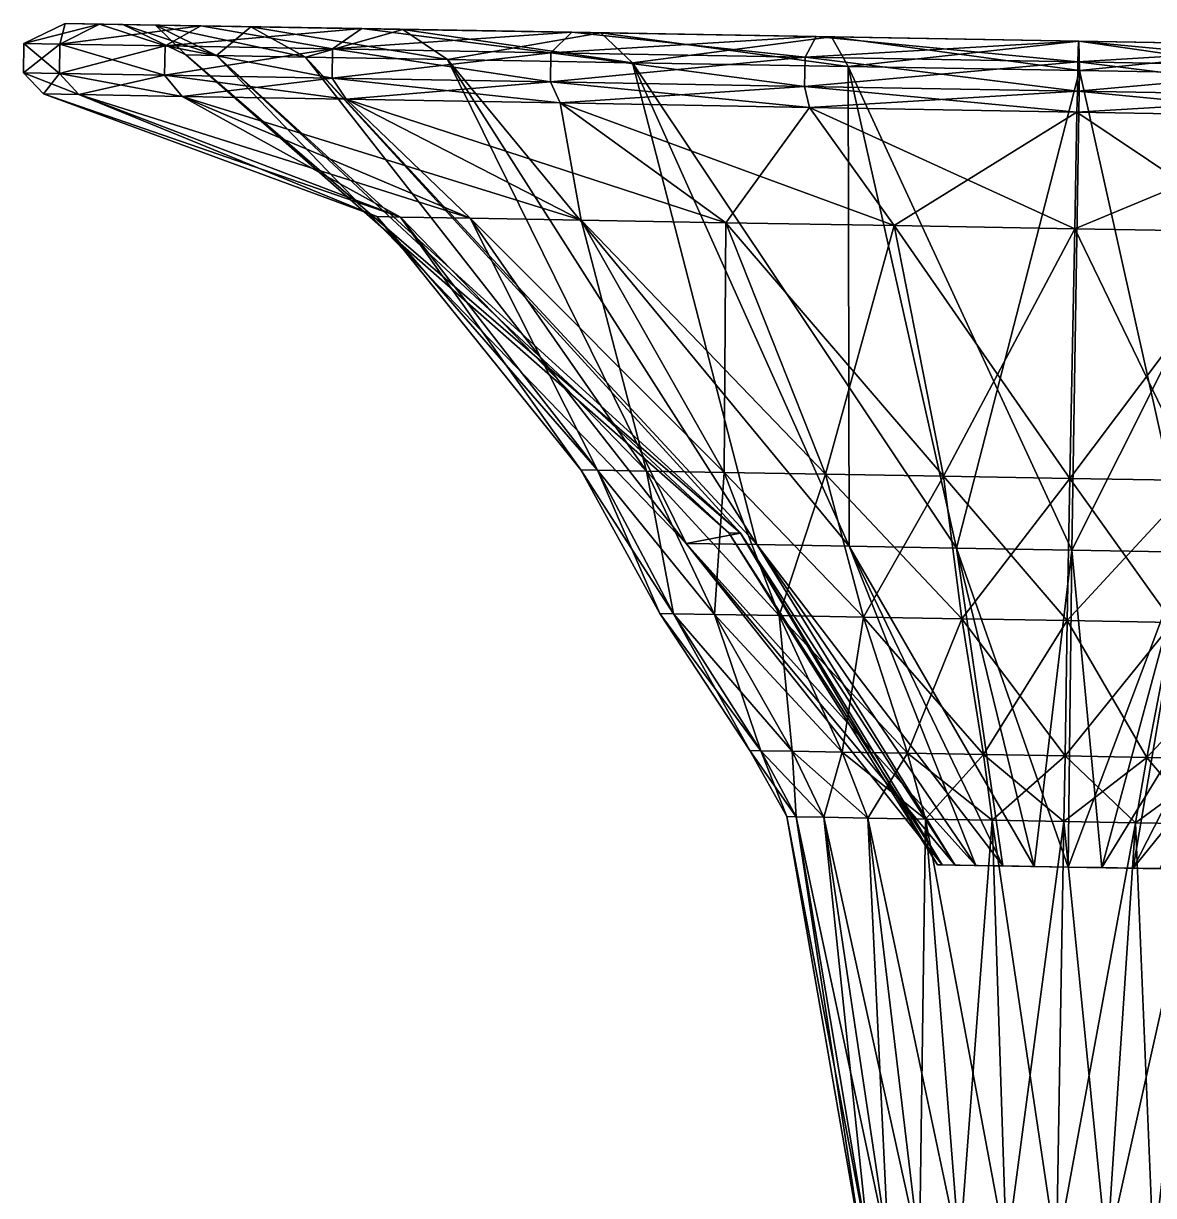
# Model space of a CAD drawing. Extents: x -24.7 to 37, y -27.4 to 52.3.
# Drawn here: x -24.66 to 4.87, y 21.65 to 52.29 of the extents above; entities that cross this region are included whole.
import ezdxf

# ---------------------------------------------------------------- set-up
doc = ezdxf.new("R2010")
doc.units = 0
doc.layers.add('CYLINDER01', color=171, linetype='CONTINUOUS')

msp = doc.modelspace()

# ---------------------------------------------------------------- meshes
at = {"layer": 'CYLINDER01', "color": 171}
mesh = msp.add_polyface(dxfattribs=at)
corners = [(-23.214483, 50.432358, 12.063221), (-24.134472, 50.448486, 5.074141), (-15.431122, 47.242661, 5.074142), (-23.214478, 50.432358, -1.914935), (-14.809504, 47.231762, 0.351793), (-20.517199, 50.385338, 18.576008), (-20.971523, 50.939861, 18.846046), (-23.72275, 50.987823, 12.203002), (-24.661137, 51.004276, 5.074141), (-23.722744, 50.987823, -2.054716), (-20.517199, 50.385338, -8.427721), (-20.971523, 50.939861, -8.697759), (-20.958202, 51.703106, 18.846046), (-23.709431, 51.751064, 12.203002), (-24.647814, 51.767517, 5.074141), (-23.709425, 51.751064, -2.054715), (-20.958202, 51.703106, -8.697759), (-20.027573, 52.230431, 18.316357), (-22.672981, 52.276546, 11.928815), (-23.575277, 52.292362, 5.074141), (-22.672976, 52.276546, -1.780528), (-20.027573, 52.230431, -8.168069), (-18.716177, 52.204536, 17.566795), (-21.211843, 52.248047, 11.540815), (-22.063066, 52.262966, 5.074141), (-21.211838, 52.248047, -1.392528), (-18.716177, 52.204536, -7.418509), (-19.619905, 51.453815, 11.117762), (-20.415438, 51.467762, 5.074142), (-19.6199, 51.453815, -0.969474)]
mesh.append_faces([[corners[k] for k in face] for face in [(0, 1, 2), (1, 3, 4), (0, 5, 6), (6, 7, 0), (1, 0, 7), (7, 8, 1), (3, 1, 8), (8, 9, 3), (10, 3, 9), (9, 11, 10), (7, 6, 12), (12, 13, 7), (8, 7, 13), (13, 14, 8), (9, 8, 14), (14, 15, 9), (11, 9, 15), (15, 16, 11), (13, 12, 17), (17, 18, 13), (14, 13, 18), (18, 19, 14), (15, 14, 19), (19, 20, 15), (16, 15, 20), (20, 21, 16), (18, 17, 22), (22, 23, 18), (19, 18, 23), (23, 24, 19), (20, 19, 24), (24, 25, 20), (21, 20, 25), (25, 26, 21), (24, 23, 27), (27, 28, 24), (25, 24, 28), (28, 29, 25)]], dxfattribs={"vtx2": -1})
mesh = msp.add_polyface(dxfattribs=at)
corners = [(-16.226469, 50.310425, 24.168661), (-20.517199, 50.385338, 18.576008), (-12.987021, 47.199993, 14.197024), (-14.809507, 47.231762, 9.796493), (-23.214483, 50.432358, 12.063221), (-15.431122, 47.242661, 5.074142), (-14.809504, 47.231762, 0.351793), (-24.134472, 50.448486, 5.074141), (-12.987021, 47.199993, -4.048737), (-23.214478, 50.432358, -1.914935), (-20.517199, 50.385338, -8.427721), (-16.226461, 50.310425, -14.020375), (-10.087873, 47.149376, -7.827557), (-10.891335, 50.763897, 28.927771), (-16.594982, 50.863449, 24.55055), (-20.971523, 50.939861, 18.846046), (-20.971523, 50.939861, -8.697759), (-16.594975, 50.863449, -14.402263), (-10.878014, 51.527142, 28.927771), (-16.581659, 51.626698, 24.55055), (-20.958202, 51.703106, 18.846046), (-20.958202, 51.703106, -8.697759), (-16.58165, 51.626694, -14.402263), (-10.891335, 50.763897, -18.779488), (-15.819359, 52.156956, 23.801456), (-20.027573, 52.230431, 18.316357), (-20.027573, 52.230431, -8.168069), (-15.819349, 52.156956, -13.653171), (-14.746161, 52.13522, 22.741419), (-18.716177, 52.204536, 17.566795), (-18.716177, 52.204536, -7.418509), (-14.746151, 52.13522, -12.593135), (-13.577211, 51.348377, 21.585615), (-17.287504, 51.413155, 16.749521), (-21.211843, 52.248047, 11.540815), (-19.619905, 51.453815, 11.117762), (-21.211838, 52.248047, -1.392528), (-19.6199, 51.453815, -0.969474), (-17.287504, 51.413155, -6.601233), (-13.577204, 51.348373, -11.437331), (-7.345512, 38.701214, 10.892014), (-20.415438, 51.467762, 5.074142), (-5.924938, 38.969421, 7.39072), (-6.229873, 38.974773, 5.07414)]
mesh.append_faces([[corners[k] for k in face] for face in [(0, 1, 2), (3, 2, 1), (1, 4, 3), (5, 3, 4), (6, 5, 7), (8, 6, 9), (9, 10, 8), (10, 11, 12), (13, 14, 0), (1, 0, 14), (14, 15, 1), (11, 10, 16), (16, 17, 11), (18, 19, 14), (15, 14, 19), (19, 20, 15), (17, 16, 21), (21, 22, 17), (23, 17, 22), (20, 19, 24), (24, 25, 20), (22, 21, 26), (26, 27, 22), (25, 24, 28), (28, 29, 25), (27, 26, 30), (30, 31, 27), (29, 28, 32), (32, 33, 29), (34, 29, 33), (33, 35, 34), (30, 36, 37), (37, 38, 30), (31, 30, 38), (38, 39, 31), (35, 33, 40), (41, 35, 42), (37, 41, 43)]], dxfattribs={"vtx2": -1})
mesh = msp.add_polyface(dxfattribs=at)
corners = [(-4.122866, 50.099152, 31.157742), (-10.634659, 50.212822, 28.460054), (-6.309628, 47.083431, 20.875433), (-10.087878, 47.149376, 17.975843), (-16.226469, 50.310425, 24.168661), (-12.987021, 47.199993, 14.197024), (-10.087873, 47.149376, -7.827557), (-12.987021, 47.199993, -4.048737), (-20.517199, 50.385338, -8.427721), (-6.309627, 47.083431, -10.727149), (-16.226461, 50.310425, -14.020375), (-10.634659, 50.212822, -18.311769), (-4.249303, 50.647949, 31.679413), (-10.891335, 50.763897, 28.927771), (-16.594975, 50.863449, -14.402263), (-10.891335, 50.763897, -18.779488), (-4.122861, 50.099152, -21.009455), (-4.249299, 50.647949, -21.531126), (-4.235981, 51.411194, 31.679413), (-10.878014, 51.527142, 28.927771), (-16.594982, 50.863449, 24.55055), (-16.58165, 51.626694, -14.402263), (-10.878014, 51.527142, -18.779488), (-4.235976, 51.411194, -21.531126), (-3.948514, 51.949745, 30.656132), (-10.335083, 52.06123, 28.010324), (-16.581659, 51.626698, 24.55055), (-15.819359, 52.156956, 23.801456), (-15.819349, 52.156956, -13.653171), (-10.335083, 52.06123, -17.86204), (-3.54725, 51.939739, 29.208096), (-9.572315, 52.044914, 26.712049), (-14.746161, 52.13522, 22.741419), (-14.746151, 52.13522, -12.593135), (-9.572315, 52.044914, -16.563765), (-3.948509, 51.949745, -20.507847), (-3.110939, 51.16568, 27.629238), (-8.741843, 51.263977, 25.296486), (-13.577211, 51.348377, 21.585615), (-13.577204, 51.348373, -11.437331), (-8.741843, 51.263977, -15.1482), (-3.547246, 51.939739, -19.059809), (-17.287504, 51.413155, -6.601233), (-19.6199, 51.453815, -0.969474), (-5.924936, 38.969421, 2.757562)]
mesh.append_faces([[corners[k] for k in face] for face in [(0, 1, 2), (3, 2, 1), (1, 4, 3), (5, 3, 4), (6, 7, 8), (9, 6, 10), (10, 11, 9), (12, 13, 1), (4, 1, 13), (11, 10, 14), (14, 15, 11), (16, 11, 15), (15, 17, 16), (13, 12, 18), (18, 19, 13), (20, 13, 19), (21, 22, 15), (17, 15, 22), (22, 23, 17), (19, 18, 24), (24, 25, 19), (26, 19, 25), (25, 27, 26), (22, 21, 28), (28, 29, 22), (23, 22, 29), (30, 31, 25), (27, 25, 31), (31, 32, 27), (29, 28, 33), (33, 34, 29), (35, 29, 34), (36, 37, 31), (32, 31, 37), (37, 38, 32), (34, 33, 39), (39, 40, 34), (41, 34, 40), (42, 43, 44)]], dxfattribs={"vtx2": -1})
mesh = msp.add_polyface(dxfattribs=at)
corners = [(-1.909769, 47.006622, 22.698195), (-6.309628, 47.083431, 20.875433), (-3.705483, 40.510849, 16.143497), (2.811866, 46.924221, 23.31991), (2.865153, 49.977188, 32.077881), (-4.122866, 50.099152, 31.157742), (-1.909765, 47.006622, -12.549909), (-6.309627, 47.083431, -10.727149), (-10.634659, 50.212822, -18.311769), (-4.122861, 50.099152, -21.009455), (2.811868, 46.924217, -13.171617), (2.865158, 49.977188, -21.929581), (2.878475, 50.523552, 32.617954), (-4.249303, 50.647949, 31.679413), (-10.634659, 50.212822, 28.460054), (-4.249299, 50.647949, -21.531126), (2.87848, 50.523552, -22.469654), (2.891797, 51.286793, 32.617954), (-4.235981, 51.411194, 31.679413), (-4.235976, 51.411194, -21.531126), (2.891802, 51.286793, -22.469654), (2.905119, 51.830128, 31.558575), (-3.948514, 51.949745, 30.656132), (-10.335083, 52.06123, -17.86204), (-3.948509, 51.949745, -20.507847), (2.905124, 51.830132, -21.410278), (2.918442, 51.826897, 30.059454), (-3.54725, 51.939739, 29.208096), (-10.335083, 52.06123, 28.010324), (-9.572315, 52.044914, -16.563765), (-3.547246, 51.939739, -19.059809), (2.918446, 51.826897, -19.91116), (2.931764, 51.060223, 28.424904), (-3.110939, 51.16568, 27.629238), (-9.572315, 52.044914, 26.712049), (-8.741843, 51.263977, -15.1482), (-3.110936, 51.16568, -17.480951), (2.931767, 51.060223, -18.276606), (2.729816, 38.525349, 16.709892), (-8.741843, 51.263977, 25.296486), (-0.281282, 38.577892, 16.313406), (-3.087174, 38.626881, -5.002711), (-0.281279, 38.577892, -6.165128)]
mesh.append_faces([[corners[k] for k in face] for face in [(0, 1, 2), (0, 3, 4), (4, 5, 0), (1, 0, 5), (6, 7, 8), (8, 9, 6), (10, 6, 9), (9, 11, 10), (5, 4, 12), (12, 13, 5), (14, 5, 13), (11, 9, 15), (15, 16, 11), (13, 12, 17), (17, 18, 13), (16, 15, 19), (19, 20, 16), (18, 17, 21), (21, 22, 18), (23, 24, 19), (20, 19, 24), (24, 25, 20), (22, 21, 26), (26, 27, 22), (28, 22, 27), (29, 30, 24), (25, 24, 30), (30, 31, 25), (27, 26, 32), (32, 33, 27), (34, 27, 33), (35, 36, 30), (31, 30, 36), (36, 37, 31), (33, 32, 38), (39, 33, 40), (36, 35, 41), (37, 36, 42)]], dxfattribs={"vtx2": -1})
mesh = msp.add_polyface(dxfattribs=at)
corners = [(7.533498, 46.841808, 22.698195), (11.933358, 46.764992, 20.875433), (16.364964, 49.741535, 28.460054), (9.853169, 49.855228, 31.157742), (2.811866, 46.924221, 23.31991), (2.865153, 49.977188, 32.077881), (7.533502, 46.841808, -12.549909), (2.811868, 46.924217, -13.171617), (2.865158, 49.977188, -21.929581), (9.853175, 49.855228, -21.009455), (11.933362, 46.764992, -10.727148), (16.648281, 50.283184, 28.927771), (10.006252, 50.399151, 31.679413), (2.878475, 50.523552, 32.617954), (2.87848, 50.523552, -22.469654), (10.006257, 50.399151, -21.531126), (16.364969, 49.741535, -18.311768), (16.661604, 51.046425, 28.927771), (10.019574, 51.162392, 31.679413), (2.891797, 51.286793, 32.617954), (2.891802, 51.286793, -22.469654), (10.019579, 51.162392, -21.531126), (16.648285, 50.283184, -18.779486), (16.145319, 51.599007, 28.010324), (9.758751, 51.71051, 30.656132), (2.905119, 51.830128, 31.558575), (2.905124, 51.830132, -21.410278), (9.758755, 51.71051, -20.507847), (16.66161, 51.046425, -18.779486), (15.409196, 51.608856, 26.712049), (9.384131, 51.71405, 29.208096), (2.918442, 51.826897, 30.059454), (2.918446, 51.826897, -19.91116), (9.384136, 51.71405, -19.059811), (16.145325, 51.599007, -17.862038), (14.605366, 50.856441, 25.296486), (8.974464, 50.954758, 27.629238), (2.931764, 51.060223, 28.424904), (2.931767, 51.060223, -18.276606), (8.974469, 50.954758, -17.480953), (15.409202, 51.608856, -16.563763), (5.740911, 38.472794, 16.313406), (2.729818, 38.525349, -6.561606)]
mesh.append_faces([[corners[k] for k in face] for face in [(0, 1, 2), (2, 3, 0), (4, 0, 3), (3, 5, 4), (6, 7, 8), (8, 9, 6), (10, 6, 9), (11, 12, 3), (5, 3, 12), (12, 13, 5), (9, 8, 14), (14, 15, 9), (16, 9, 15), (17, 18, 12), (13, 12, 18), (18, 19, 13), (15, 14, 20), (20, 21, 15), (22, 15, 21), (23, 24, 18), (19, 18, 24), (24, 25, 19), (21, 20, 26), (26, 27, 21), (28, 21, 27), (29, 30, 24), (25, 24, 30), (30, 31, 25), (27, 26, 32), (32, 33, 27), (34, 27, 33), (35, 36, 30), (31, 30, 36), (36, 37, 31), (33, 32, 38), (38, 39, 33), (40, 33, 39), (37, 36, 41), (39, 38, 42)]], dxfattribs={"vtx2": -1})
mesh = msp.add_polyface(dxfattribs=at)
corners = [(-7.670607, 36.860466, 7.830949), (-8.033494, 36.866825, 5.07414), (-5.676216, 33.287285, 5.07414), (-6.352278, 40.557049, 14.112232), (-8.383229, 40.592503, 11.465036), (-6.60668, 36.841923, 10.399887), (-9.659945, 40.614758, 8.382312), (-10.095405, 40.622395, 5.07414), (-7.670606, 36.860466, 2.317332), (-9.659942, 40.614758, 1.765971), (-6.60668, 36.841923, -0.251605), (-8.383229, 40.592503, -1.316754), (-4.914217, 36.81237, -2.457602), (-6.352273, 40.557049, -3.963949), (-6.309628, 47.083431, 20.875433), (-10.087878, 47.149376, 17.975843), (-12.987021, 47.199993, 14.197024), (-14.809507, 47.231762, 9.796493), (-15.431122, 47.242661, 5.074142), (-14.809504, 47.231762, 0.351793), (-12.987021, 47.199993, -4.048737), (-10.087873, 47.149376, -7.827557), (-3.705483, 40.510849, -5.995214), (-6.309627, 47.083431, -10.727149), (-13.577211, 51.348377, 21.585615), (-8.741843, 51.263977, 25.296486), (-3.087175, 38.626877, 15.150992), (-5.496655, 38.668938, 13.301855), (-17.287504, 51.413155, 16.749521), (-7.345512, 38.701214, 10.892014), (-5.924938, 38.969421, 7.39072), (-19.619905, 51.453815, 11.117762), (-6.229873, 38.974773, 5.07414), (-20.415438, 51.467762, 5.074142), (-5.924936, 38.969421, 2.757562), (-19.6199, 51.453815, -0.969474), (-7.345512, 38.701214, -0.743733), (-17.287504, 51.413155, -6.601233), (-13.577204, 51.348373, -11.437331), (-5.49665, 38.668938, -3.153576), (-8.741843, 51.263977, -15.1482)]
mesh.append_faces([[corners[k] for k in face] for face in [(0, 1, 2), (3, 4, 5), (0, 5, 4), (4, 6, 0), (1, 0, 6), (6, 7, 1), (8, 1, 7), (7, 9, 8), (10, 8, 9), (9, 11, 10), (12, 10, 11), (11, 13, 12), (14, 15, 3), (4, 3, 15), (15, 16, 4), (6, 4, 16), (16, 17, 6), (7, 6, 17), (17, 18, 7), (9, 7, 18), (18, 19, 9), (11, 9, 19), (19, 20, 11), (13, 11, 20), (20, 21, 13), (22, 13, 21), (21, 23, 22), (24, 25, 26), (26, 27, 24), (28, 24, 27), (27, 29, 28), (29, 30, 31), (30, 32, 33), (32, 34, 35), (34, 36, 37), (38, 37, 36), (36, 39, 38), (40, 38, 39)]], dxfattribs={"vtx2": -1})
mesh = msp.add_polyface(dxfattribs=at)
corners = [(-0.140012, 36.729034, 15.362692), (2.616379, 36.680927, 15.725636), (2.684441, 40.399319, 17.855934), (-0.623228, 40.457043, 17.420403), (-2.708558, 36.773872, 14.298604), (-3.705483, 40.510849, 16.143497), (-4.914219, 36.81237, 12.605884), (-6.352278, 40.557049, 14.112232), (-6.60668, 36.841923, 10.399887), (-2.708557, 36.773872, -4.150321), (-4.914217, 36.81237, -2.457602), (-6.352273, 40.557049, -3.963949), (-3.705483, 40.510849, -5.995214), (-0.14001, 36.729034, -5.21441), (-0.623226, 40.457043, -7.27212), (2.61638, 36.680927, -5.57735), (2.684443, 40.399319, -7.707647), (2.811866, 46.924221, 23.31991), (-1.909769, 47.006622, 22.698195), (-6.309628, 47.083431, 20.875433), (-6.309627, 47.083431, -10.727149), (-1.909765, 47.006622, -12.549909), (2.811868, 46.924217, -13.171617), (2.729816, 38.525349, 16.709892), (-0.281282, 38.577892, 16.313406), (-3.110939, 51.16568, 27.629238), (-3.087175, 38.626877, 15.150992), (-8.741843, 51.263977, 25.296486), (-5.49665, 38.668938, -3.153576), (-3.087174, 38.626881, -5.002711), (-8.741843, 51.263977, -15.1482), (-0.281279, 38.577892, -6.165128), (-3.110936, 51.16568, -17.480951), (2.729818, 38.525349, -6.561606), (2.931767, 51.060223, -18.276606), (2.634704, 30.240744, 8.482181), (1.75277, 30.256132, 8.366049), (-5.496655, 38.668938, 13.301855), (0.930944, 30.270479, 8.025587), (-7.345512, 38.701214, 10.892014), (0.225222, 30.282799, 7.483984), (-5.924938, 38.969421, 7.39072), (-0.316309, 30.292252, 6.778156), (-6.229873, 38.974773, 5.07414), (-0.656711, 30.298182, 5.956203), (-5.924936, 38.969421, 2.757562), (-0.772817, 30.300226, 5.074138), (-7.345512, 38.701214, -0.743733), (-0.65671, 30.298182, 4.192074), (-0.316308, 30.292252, 3.37012), (0.225224, 30.282799, 2.664292), (0.930945, 30.270479, 2.122693), (1.752772, 30.256132, 1.782228)]
mesh.append_faces([[corners[k] for k in face] for face in [(0, 1, 2), (2, 3, 0), (4, 0, 3), (3, 5, 4), (6, 4, 5), (5, 7, 6), (8, 6, 7), (9, 10, 11), (11, 12, 9), (13, 9, 12), (12, 14, 13), (15, 13, 14), (14, 16, 15), (3, 2, 17), (17, 18, 3), (5, 3, 18), (7, 5, 19), (14, 12, 20), (20, 21, 14), (16, 14, 21), (21, 22, 16), (23, 24, 25), (24, 26, 27), (28, 29, 30), (29, 31, 32), (31, 33, 34), (24, 23, 35), (26, 24, 36), (37, 26, 38), (39, 37, 40), (41, 39, 42), (43, 41, 44), (45, 43, 46), (47, 45, 48), (28, 47, 49), (29, 28, 50), (31, 29, 51), (33, 31, 52)]], dxfattribs={"vtx2": -1})
mesh = msp.add_polyface(dxfattribs=at)
corners = [(10.146975, 36.549477, 12.605884), (11.839438, 36.519947, 10.399886), (13.752114, 40.206135, 11.465035), (11.721156, 40.241581, 14.112231), (7.941314, 36.587978, 14.298603), (9.074363, 40.287769, 16.143496), (5.372768, 36.63282, 15.362692), (5.992108, 40.341587, 17.420401), (2.616379, 36.680927, 15.725636), (2.684441, 40.399319, 17.855934), (5.37277, 36.63282, -5.214409), (2.61638, 36.680927, -5.57735), (2.684443, 40.399319, -7.707647), (5.992111, 40.341587, -7.272119), (7.941316, 36.587978, -4.15032), (9.074366, 40.287769, -5.995213), (10.146976, 36.549477, -2.457599), (11.721158, 40.241581, -3.963947), (11.839439, 36.519947, -0.251603), (15.711607, 46.699051, 17.975843), (11.933358, 46.764992, 20.875433), (7.533498, 46.841808, 22.698195), (2.811866, 46.924221, 23.31991), (2.811868, 46.924217, -13.171617), (7.533502, 46.841808, -12.549909), (11.933362, 46.764992, -10.727148), (10.956281, 38.381752, 13.301855), (8.546808, 38.423798, 15.150992), (14.605366, 50.856441, 25.296486), (8.974464, 50.954758, 27.629238), (5.740911, 38.472794, 16.313406), (2.729816, 38.525349, 16.709892), (2.931764, 51.060223, 28.424904), (2.729818, 38.525349, -6.561606), (5.740913, 38.472794, -6.165131), (8.974469, 50.954758, -17.480953), (14.605371, 50.856441, -15.148198), (8.54681, 38.423798, -5.002713), (4.338469, 30.210995, 8.025586), (3.516634, 30.225344, 8.366047), (2.634704, 30.240744, 1.666104), (3.516635, 30.225344, 1.782225), (10.956284, 38.381752, -3.153574), (4.338467, 30.210995, 2.122693)]
mesh.append_faces([[corners[k] for k in face] for face in [(0, 1, 2), (2, 3, 0), (4, 0, 3), (3, 5, 4), (6, 4, 5), (5, 7, 6), (8, 6, 7), (7, 9, 8), (10, 11, 12), (12, 13, 10), (14, 10, 13), (13, 15, 14), (16, 14, 15), (15, 17, 16), (18, 16, 17), (5, 3, 19), (19, 20, 5), (7, 5, 20), (20, 21, 7), (9, 7, 21), (21, 22, 9), (13, 12, 23), (23, 24, 13), (15, 13, 24), (24, 25, 15), (17, 15, 25), (26, 27, 28), (29, 28, 27), (27, 30, 29), (30, 31, 32), (33, 34, 35), (36, 35, 34), (34, 37, 36), (30, 27, 38), (31, 30, 39), (34, 33, 40), (37, 34, 41), (42, 37, 43)]], dxfattribs={"vtx2": -1})
mesh = msp.add_polyface(dxfattribs=at)
corners = [(-2.594105, 31.521009, 10.1964), (-1.094059, 31.494827, 11.3476), (-1.556968, 33.215378, 12.20997), (-3.263217, 33.245159, 10.900521), (-3.74513, 31.541105, 8.696124), (-4.572465, 33.268021, 9.194014), (-4.468696, 31.553724, 6.949017), (-5.395495, 33.282372, 7.206743), (-4.715491, 31.558041, 5.074141), (-5.676216, 33.287285, 5.07414), (-4.468695, 31.553724, 3.199265), (-5.395494, 33.282372, 2.941538), (-3.74513, 31.541105, 1.452158), (-4.572465, 33.268021, 0.954267), (-2.594104, 31.521009, -0.048117), (-3.263215, 33.245159, -0.75224), (-1.094058, 31.494827, -1.199318), (-1.556968, 33.215378, -2.061688), (-0.140012, 36.729034, 15.362692), (-2.708558, 36.773872, 14.298604), (-4.914219, 36.81237, 12.605884), (-6.60668, 36.841923, 10.399887), (-7.670607, 36.860466, 7.830949), (-8.033494, 36.866825, 5.07414), (-7.670606, 36.860466, 2.317332), (-6.60668, 36.841923, -0.251605), (-4.914217, 36.81237, -2.457602), (-2.708557, 36.773872, -4.150321), (0.225222, 30.282799, 7.483984), (-0.316309, 30.292252, 6.778156), (-7.345512, 38.701214, 10.892014), (-0.656711, 30.298182, 5.956203), (-5.924938, 38.969421, 7.39072), (-0.772817, 30.300226, 5.074138), (-6.229873, 38.974773, 5.07414), (-0.65671, 30.298182, 4.192074), (-5.924936, 38.969421, 2.757562), (-0.316308, 30.292252, 3.37012), (-7.345512, 38.701214, -0.743733), (0.225224, 30.282799, 2.664292), (-5.49665, 38.668938, -3.153576)]
mesh.append_faces([[corners[k] for k in face] for face in [(0, 1, 2), (2, 3, 0), (4, 0, 3), (3, 5, 4), (6, 4, 5), (5, 7, 6), (8, 6, 7), (7, 9, 8), (10, 8, 9), (9, 11, 10), (12, 10, 11), (11, 13, 12), (14, 12, 13), (13, 15, 14), (16, 14, 15), (15, 17, 16), (18, 19, 2), (3, 2, 19), (19, 20, 3), (5, 3, 20), (20, 21, 5), (7, 5, 21), (21, 22, 7), (9, 7, 22), (11, 9, 23), (23, 24, 11), (13, 11, 24), (24, 25, 13), (15, 13, 25), (25, 26, 15), (17, 15, 26), (26, 27, 17), (28, 29, 30), (29, 31, 32), (31, 33, 34), (33, 35, 36), (35, 37, 38), (37, 39, 40)]], dxfattribs={"vtx2": -1})
mesh = msp.add_polyface(dxfattribs=at)
corners = [(2.634704, 30.240744, 5.074138), (2.634704, 30.240744, 8.482181), (3.516634, 30.225344, 8.366047), (1.75277, 30.256132, 8.366049), (0.930944, 30.270479, 8.025587), (0.225222, 30.282799, 7.483984), (-0.316309, 30.292252, 6.778156), (-0.656711, 30.298182, 5.956203), (-0.772817, 30.300226, 5.074138), (-0.65671, 30.298182, 4.192074), (-0.316308, 30.292252, 3.37012), (0.225224, 30.282799, 2.664292), (0.930945, 30.270479, 2.122693), (1.752772, 30.256132, 1.782228), (2.634704, 30.240744, 1.666104), (3.516635, 30.225344, 1.782225), (4.694557, 33.106262, 13.033124), (2.562278, 33.143478, 13.31389), (2.527373, 31.431614, 12.318109), (0.652782, 31.464333, 12.071276), (0.429998, 33.180695, 13.033124), (-1.094059, 31.494827, 11.3476), (-1.556968, 33.215378, 12.20997), (0.652783, 31.464333, -1.922993), (-1.094058, 31.494827, -1.199318), (-1.556968, 33.215378, -2.061688), (0.43, 33.180695, -2.884843), (2.527374, 31.431614, -2.169825), (2.562279, 33.143478, -3.165605), (4.401966, 31.398901, -1.922992), (2.616379, 36.680927, 15.725636), (-0.140012, 36.729034, 15.362692), (-2.708557, 36.773872, -4.150321), (-0.14001, 36.729034, -5.21441), (2.61638, 36.680927, -5.57735), (2.729816, 38.525349, 16.709892), (-0.281282, 38.577892, 16.313406), (-3.087175, 38.626877, 15.150992), (-5.496655, 38.668938, 13.301855), (-3.087174, 38.626881, -5.002711), (-0.281279, 38.577892, -6.165128), (2.729818, 38.525349, -6.561606)]
mesh.append_faces([[corners[k] for k in face] for face in [(0, 1, 2), (0, 3, 1), (0, 4, 3), (0, 5, 4), (0, 6, 5), (0, 7, 6), (0, 8, 7), (0, 9, 8), (0, 10, 9), (0, 11, 10), (0, 12, 11), (0, 13, 12), (0, 14, 13), (0, 15, 14)]], dxfattribs={"vtx0": -1, "vtx2": -1})
mesh.append_faces([[corners[k] for k in face] for face in [(16, 17, 18), (19, 18, 17), (17, 20, 19), (21, 19, 20), (20, 22, 21), (23, 24, 25), (25, 26, 23), (27, 23, 26), (26, 28, 27), (29, 27, 28), (20, 17, 30), (30, 31, 20), (22, 20, 31), (26, 25, 32), (32, 33, 26), (28, 26, 33), (33, 34, 28), (2, 1, 35), (1, 3, 36), (3, 4, 37), (4, 5, 38), (11, 12, 39), (12, 13, 40), (13, 14, 41)]], dxfattribs={"vtx2": -1})
mesh = msp.add_polyface(dxfattribs=at)
corners = [(2.634704, 30.240744, 5.074138), (5.926105, 30.18329, 5.956203), (6.042217, 30.181269, 5.074138), (5.585701, 30.189228, 6.778154), (5.044184, 30.198689, 7.483984), (4.338469, 30.210995, 8.025586), (3.516634, 30.225344, 8.366047), (4.338467, 30.210995, 2.122693), (3.516635, 30.225344, 1.782225), (5.044186, 30.198689, 2.664293), (5.585702, 30.189228, 3.37012), (5.926105, 30.18329, 4.192074), (6.148805, 31.368399, 11.347601), (7.648851, 31.342216, 10.1964), (8.387772, 33.04179, 10.900521), (6.681524, 33.071575, 12.20997), (4.401965, 31.398901, 12.071276), (4.694557, 33.106262, 13.033124), (2.527373, 31.431614, 12.318109), (2.562279, 33.143478, -3.165605), (4.694558, 33.106262, -2.884842), (4.401966, 31.398901, -1.922992), (6.148806, 31.368399, -1.199317), (6.681525, 33.071575, -2.061688), (7.648853, 31.342216, -0.048115), (8.387774, 33.04179, -0.752238), (7.941314, 36.587978, 14.298603), (5.372768, 36.63282, 15.362692), (2.562278, 33.143478, 13.31389), (2.616379, 36.680927, 15.725636), (2.61638, 36.680927, -5.57735), (5.37277, 36.63282, -5.214409), (7.941316, 36.587978, -4.15032), (12.805138, 38.349487, 10.892011), (10.956281, 38.381752, 13.301855), (8.546808, 38.423798, 15.150992), (5.740911, 38.472794, 16.313406), (2.634704, 30.240744, 1.666104), (5.740913, 38.472794, -6.165131), (8.54681, 38.423798, -5.002713), (10.956284, 38.381752, -3.153574), (12.80514, 38.349487, -0.743732)]
mesh.append_faces([[corners[k] for k in face] for face in [(0, 1, 2), (0, 3, 1), (0, 4, 3), (0, 5, 4), (0, 6, 5), (0, 7, 8), (0, 9, 7), (0, 10, 9), (0, 11, 10), (0, 2, 11)]], dxfattribs={"vtx0": -1, "vtx2": -1})
mesh.append_faces([[corners[k] for k in face] for face in [(12, 13, 14), (14, 15, 12), (16, 12, 15), (15, 17, 16), (18, 16, 17), (19, 20, 21), (22, 21, 20), (20, 23, 22), (24, 22, 23), (23, 25, 24), (17, 15, 26), (26, 27, 17), (28, 17, 27), (27, 29, 28), (20, 19, 30), (30, 31, 20), (23, 20, 31), (31, 32, 23), (25, 23, 32), (1, 3, 33), (3, 4, 34), (35, 34, 4), (4, 5, 35), (5, 6, 36), (37, 8, 38), (8, 7, 39), (7, 9, 40), (9, 10, 41)]], dxfattribs={"vtx2": -1})
mesh = msp.add_polyface(dxfattribs=at)
corners = [(5.921364, 20.082857, 8.660657), (6.727293, 20.068789, 7.61019), (8.799878, 31.322128, 8.696124), (4.871058, 20.101189, 9.466708), (7.648851, 31.342216, 10.1964), (6.148805, 31.368399, 11.347601), (3.647951, 20.122541, 9.973413), (4.401965, 31.398901, 12.071276), (2.335395, 20.145451, 10.146241), (2.527373, 31.431614, 12.318109), (1.022839, 20.168364, 9.973413), (0.652782, 31.464333, 12.071276), (-0.200268, 20.189713, 9.466707), (-1.094059, 31.494827, 11.3476), (-1.250574, 20.208044, 8.660657), (-2.594105, 31.521009, 10.1964), (-2.056503, 20.222115, 7.61019), (-3.74513, 31.541105, 8.696124), (-2.56313, 20.230953, 6.386897), (-4.468696, 31.553724, 6.949017), (-2.735931, 20.233974, 5.074141), (-4.715491, 31.558041, 5.074141), (-2.56313, 20.230953, 3.761386), (-4.468695, 31.553724, 3.199265), (-2.056502, 20.222115, 2.538092), (-3.74513, 31.541105, 1.452158), (-1.250574, 20.208044, 1.487626), (-2.594104, 31.521009, -0.048117), (-0.200268, 20.189713, 0.681576), (-1.094058, 31.494827, -1.199318), (1.02284, 20.168364, 0.174871), (0.652783, 31.464333, -1.922993), (2.335396, 20.145451, 0.002043), (2.527374, 31.431614, -2.169825), (3.647952, 20.122541, 0.174872), (4.401966, 31.398901, -1.922992), (4.871059, 20.101189, 0.681576), (6.148806, 31.368399, -1.199317), (5.921365, 20.082857, 1.487627), (7.648853, 31.342216, -0.048115), (6.727293, 20.068789, 2.538093)]
mesh.append_faces([[corners[k] for k in face] for face in [(0, 1, 2), (3, 0, 4), (4, 5, 3), (6, 3, 5), (5, 7, 6), (8, 6, 7), (7, 9, 8), (10, 8, 9), (9, 11, 10), (12, 10, 11), (11, 13, 12), (14, 12, 13), (13, 15, 14), (16, 14, 15), (15, 17, 16), (18, 16, 17), (17, 19, 18), (20, 18, 19), (19, 21, 20), (22, 20, 21), (21, 23, 22), (24, 22, 23), (23, 25, 24), (26, 24, 25), (25, 27, 26), (28, 26, 27), (27, 29, 28), (30, 28, 29), (29, 31, 30), (32, 30, 31), (31, 33, 32), (34, 32, 33), (33, 35, 34), (36, 34, 35), (35, 37, 36), (38, 36, 37), (37, 39, 38), (40, 38, 39)]], dxfattribs={"vtx2": -1})
mesh = msp.add_polyface(dxfattribs=at)
corners = [(11.649398, 20.729572, 3.88413), (12.270644, 20.763342, 3.802221), (12.711187, 24.450397, 3.802221), (11.02819, 20.695223, 3.802221), (12.115626, 24.630348, 3.88413), (10.449338, 20.66268, 3.562076), (11.519894, 24.809748, 3.802221), (9.95229, 20.634325, 3.180061), (10.964603, 24.976408, 3.562076), (9.57091, 20.612316, 2.68221), (10.487641, 25.119129, 3.180061), (9.331165, 20.598377, 2.10245), (10.121588, 25.228405, 2.68221), (9.249397, 20.593597, 1.480291), (9.891443, 25.296997, 2.10245), (9.331165, 20.598377, 0.858132), (9.812935, 25.320368, 1.480291), (9.57091, 20.612316, 0.278372), (9.891443, 25.296997, 0.858132), (9.95229, 20.634325, -0.219479), (10.121588, 25.228405, 0.278372), (10.449338, 20.66268, -0.601494), (10.487641, 25.119129, -0.219479), (11.02819, 20.695223, -0.841638), (10.964603, 24.976408, -0.601494), (11.649405, 20.72957, -0.923547), (11.519894, 24.809748, -0.841638), (12.270644, 20.763342, -0.841638), (12.115634, 24.630348, -0.923547), (7.406721, 20.056931, 5.074142), (7.233921, 20.059948, 6.386898), (4.675855, -0.109138, 2.150726), (6.727293, 20.068789, 7.61019), (4.417325, -0.09785, 2.775467), (5.921364, 20.082857, 8.660657), (4.006063, -0.079894, 3.311945), (4.871058, 20.101189, 9.466708), (3.470096, -0.056493, 3.723598), (3.647951, 20.122541, 9.973413), (2.845949, -0.029242, 3.982375), (2.335395, 20.145451, 10.146241), (2.176157, 0.000001, 4.070639), (1.022839, 20.168364, 9.973413), (1.506365, 0.029245, 3.982374), (-0.200268, 20.189713, 9.466707), (0.882218, 0.056496, 3.723598), (-1.250574, 20.208044, 8.660657), (0.346251, 0.079897, 3.311944), (-2.056503, 20.222115, 7.61019), (-0.065011, 0.097853, 2.775467), (-2.56313, 20.230953, 6.386897), (-0.323541, 0.109141, 2.150726), (-2.735931, 20.233974, 5.074141), (-0.41172, 0.112991, 1.480295), (-2.56313, 20.230953, 3.761386), (-0.32354, 0.109141, 0.809865), (-2.056502, 20.222115, 2.538092), (-0.06501, 0.097853, 0.185124), (-1.250574, 20.208044, 1.487626), (0.346252, 0.079897, -0.351353), (-0.200268, 20.189713, 0.681576), (0.882219, 0.056496, -0.763007), (1.02284, 20.168364, 0.174871), (1.506365, 0.029245, -1.021783), (2.335396, 20.145451, 0.002043), (2.176157, 0.000001, -1.110047), (3.647952, 20.122541, 0.174872), (2.845949, -0.029242, -1.021783), (4.871059, 20.101189, 0.681576), (3.470096, -0.056493, -0.763007), (5.921365, 20.082857, 1.487627), (4.006063, -0.079894, -0.351353), (6.727293, 20.068789, 2.538093), (4.417325, -0.09785, 0.185125), (7.233921, 20.059948, 3.761387), (4.675855, -0.109138, 0.809866), (4.764034, -0.112988, 1.480296)]
mesh.append_faces([[corners[k] for k in face] for face in [(0, 1, 2), (3, 0, 4), (5, 3, 6), (7, 5, 8), (9, 7, 10), (11, 9, 12), (13, 11, 14), (15, 13, 16), (17, 15, 18), (19, 17, 20), (21, 19, 22), (23, 21, 24), (25, 23, 26), (27, 25, 28), (29, 30, 31), (30, 32, 33), (32, 34, 35), (34, 36, 37), (36, 38, 39), (38, 40, 41), (40, 42, 43), (42, 44, 45), (44, 46, 47), (46, 48, 49), (48, 50, 51), (50, 52, 53), (52, 54, 55), (54, 56, 57), (56, 58, 59), (58, 60, 61), (60, 62, 63), (62, 64, 65), (64, 66, 67), (66, 68, 69), (68, 70, 71), (70, 72, 73), (72, 74, 75), (74, 29, 76)]], dxfattribs={"vtx2": -1})

doc.saveas('drawing.dxf')
